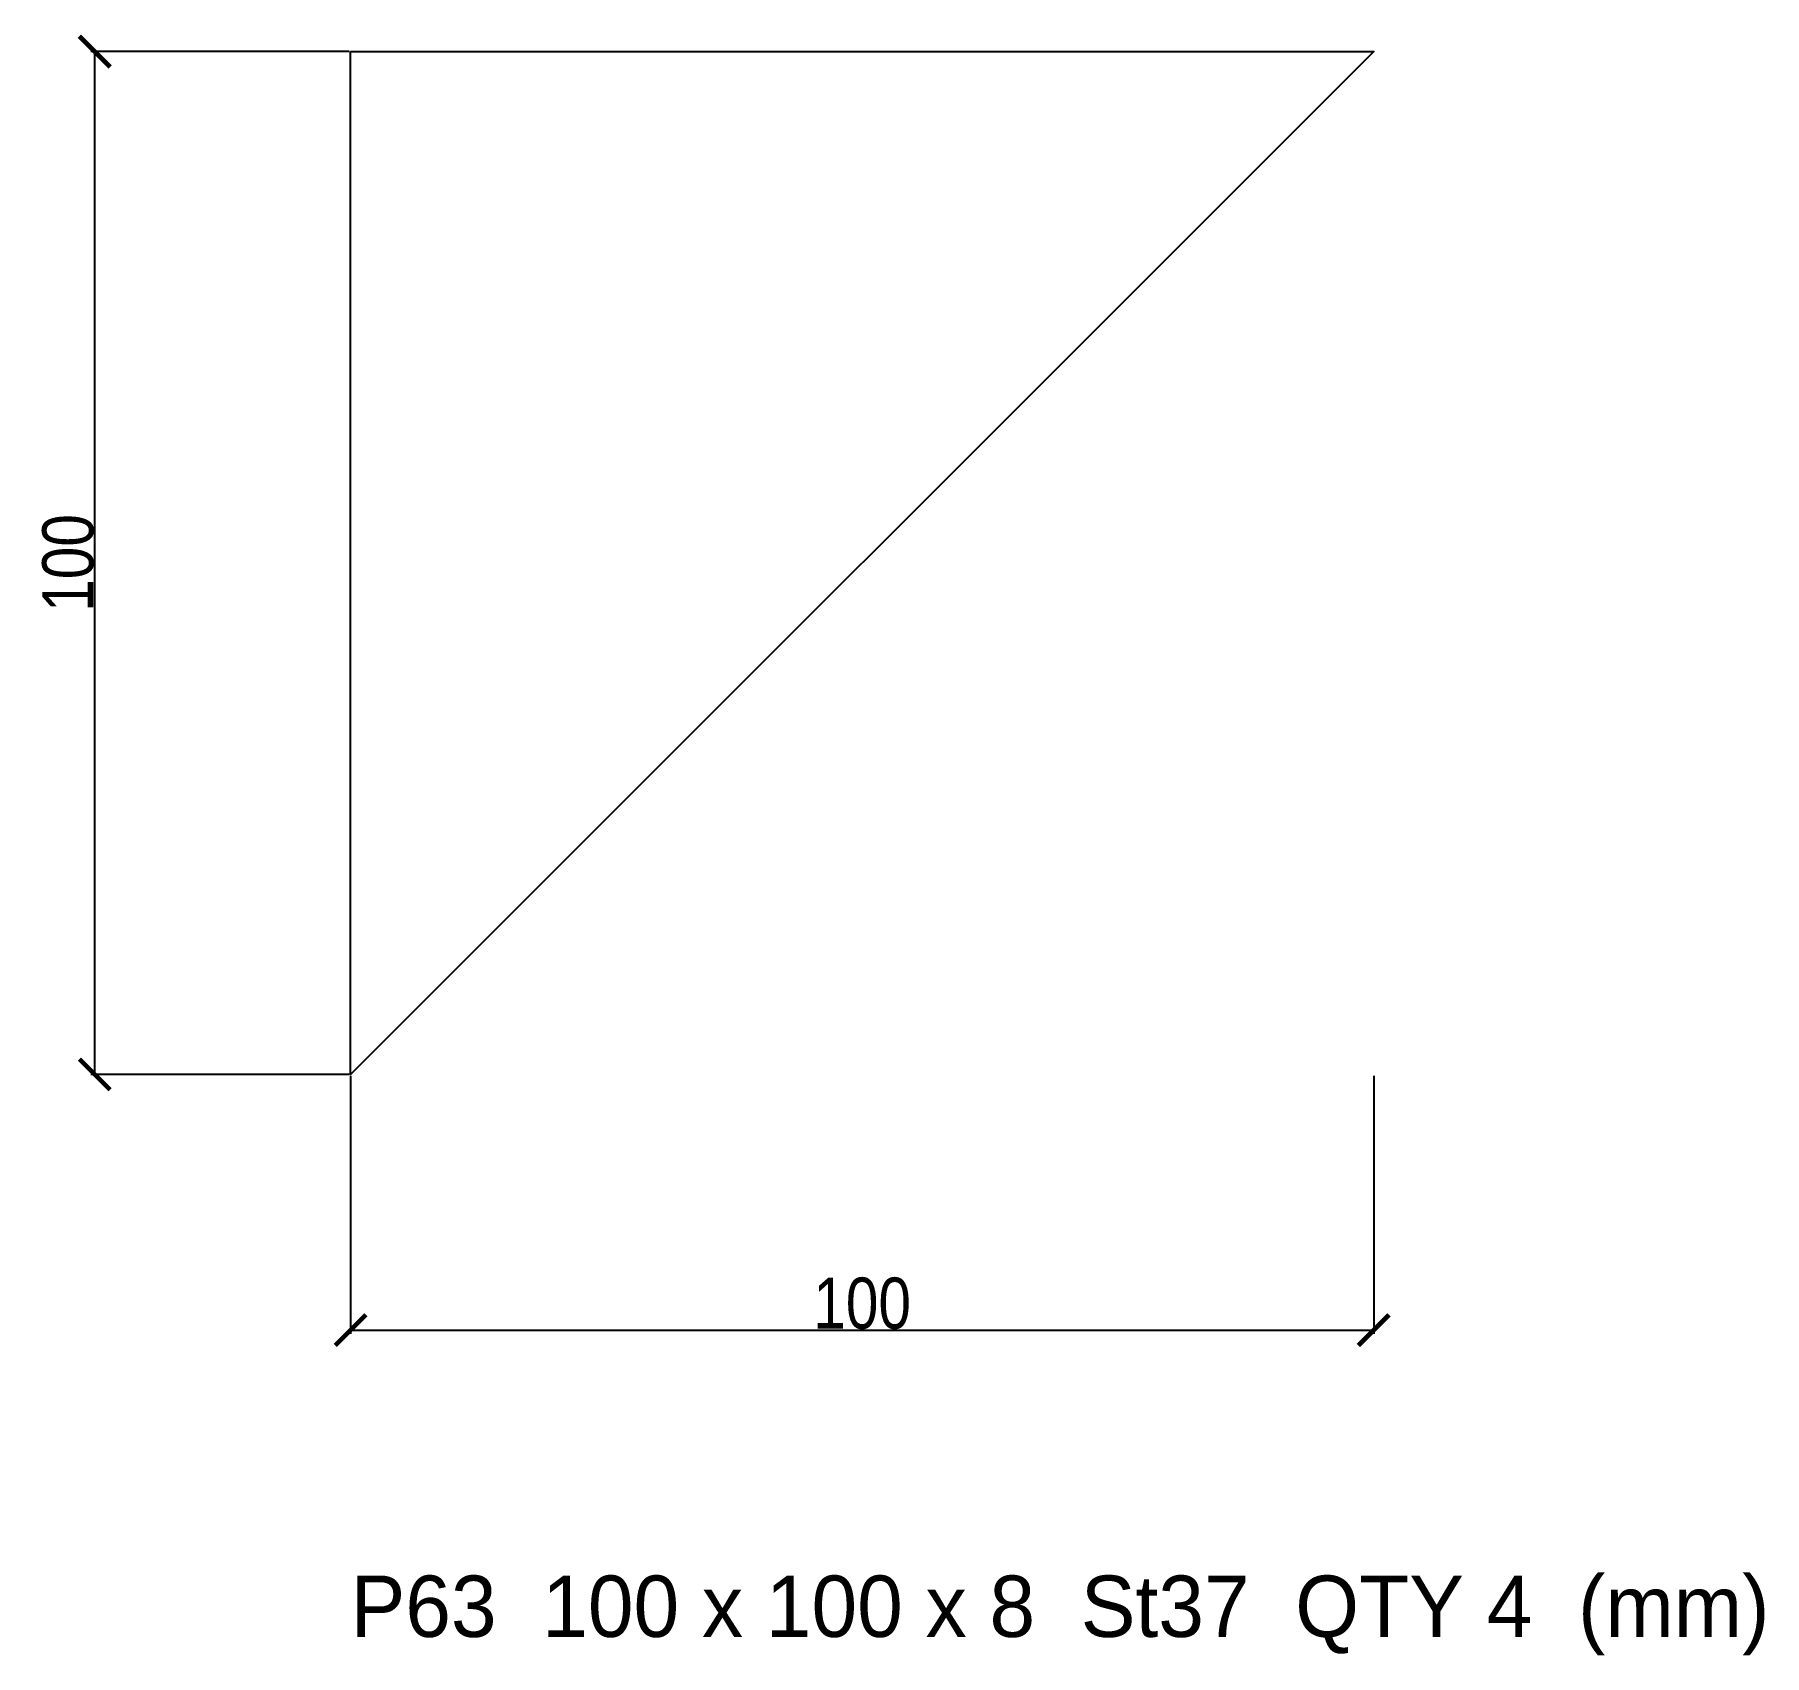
# Model space of a CAD drawing. Header units: millimetres. Extents: x -81 to 88, y -107 to 52.
import ezdxf

# ---------------------------------------------------------------- set-up
doc = ezdxf.new("R2010")
doc.units = ezdxf.units.MM
for name, color, linetype in [('CUT', 7, 'Continuous'), ('DIM', 5, 'Continuous'), ('TEXT', 3, 'Continuous')]:
    doc.layers.add(name, color=color, linetype=linetype)
doc.styles.add('OpenSansCondensed-Light', font='OpenSansCondensed-Light.ttf')
doc.dimstyles.new('EZDXF', dxfattribs={"dimtxt": 0.25, "dimasz": 0.175, "dimexe": 0.375, "dimexo": 0.125, "dimgap": 0.1, "dimtad": 1, "dimlfac": 100, "dimzin": 12, "dimdsep": 46, "dimtxsty": 'OpenSansCondensed-Light', "dimblk": 'ARCHTICK', "dimcen": 2.5, "dimazin": 3, "dimtfac": 0.5, "dimtmove": 2, "dimatfit": 3})

# ---------------------------------------------------------------- blocks, each defined once
blk = doc.blocks.new('_ARCHTICK')
at = {"color": 0, "linetype": 'BYBLOCK', "const_width": 0.15}
blk.add_lwpolyline([(-0.5, -0.5), (0.5, 0.5)], dxfattribs=at)

msp = doc.modelspace()

# ---------------------------------------------------------------- linework, layer by layer
at = {"layer": 'CUT'}
msp.add_lwpolyline([(-50, 50), (50, 50), (-50, -50)], close=True, dxfattribs=at)

# ---------------------------------------------------------------- texts
at = {"layer": 'TEXT'}
msp.add_text('P63  100 x 100 x 8  St37  QTY 4  (mm)', height=6, dxfattribs=at).set_placement((-50, -105))

# ---------------------------------------------------------------- dimensions: what is measured, and where the dimension line sits
at = {"layer": 'DIM'}
msp.add_linear_dim(base=(-75, -50), p1=(-50, -50), p2=(-50, 50), angle=90, dimstyle='EZDXF', override={"dimtxt": 5, "dimasz": 3, "dimdec": 1, "dimlfac": 1, "dimzin": 8}, dxfattribs=at).render()
msp.add_linear_dim(base=(-50, -75), p1=(-50, -50), p2=(50, -50), dimstyle='EZDXF', override={"dimtxt": 5, "dimasz": 3, "dimdec": 1, "dimlfac": 1, "dimzin": 8}, dxfattribs=at).render()

doc.saveas('drawing.dxf')
